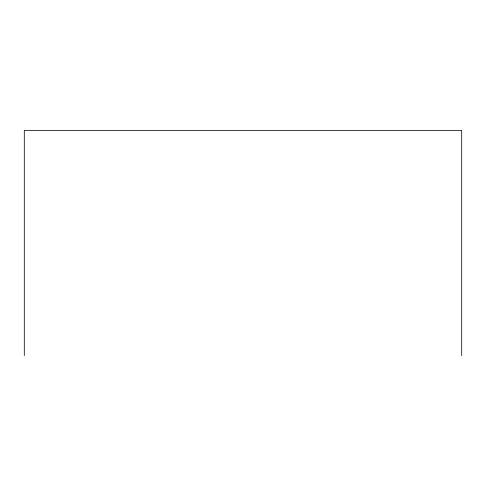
<?xml version="1.0" encoding="UTF-8"?>
<svg xmlns="http://www.w3.org/2000/svg" width="486" height="486" viewBox="0 0 486 486"><rect width="100%" height="100%" fill="white"/><g stroke="black" fill="none" stroke-linecap="round" stroke-linejoin="round"><path stroke-width="0.73" d="M461.7 355.558L461.7 130.442L24.3 130.442L24.3 355.558"/></g></svg>
